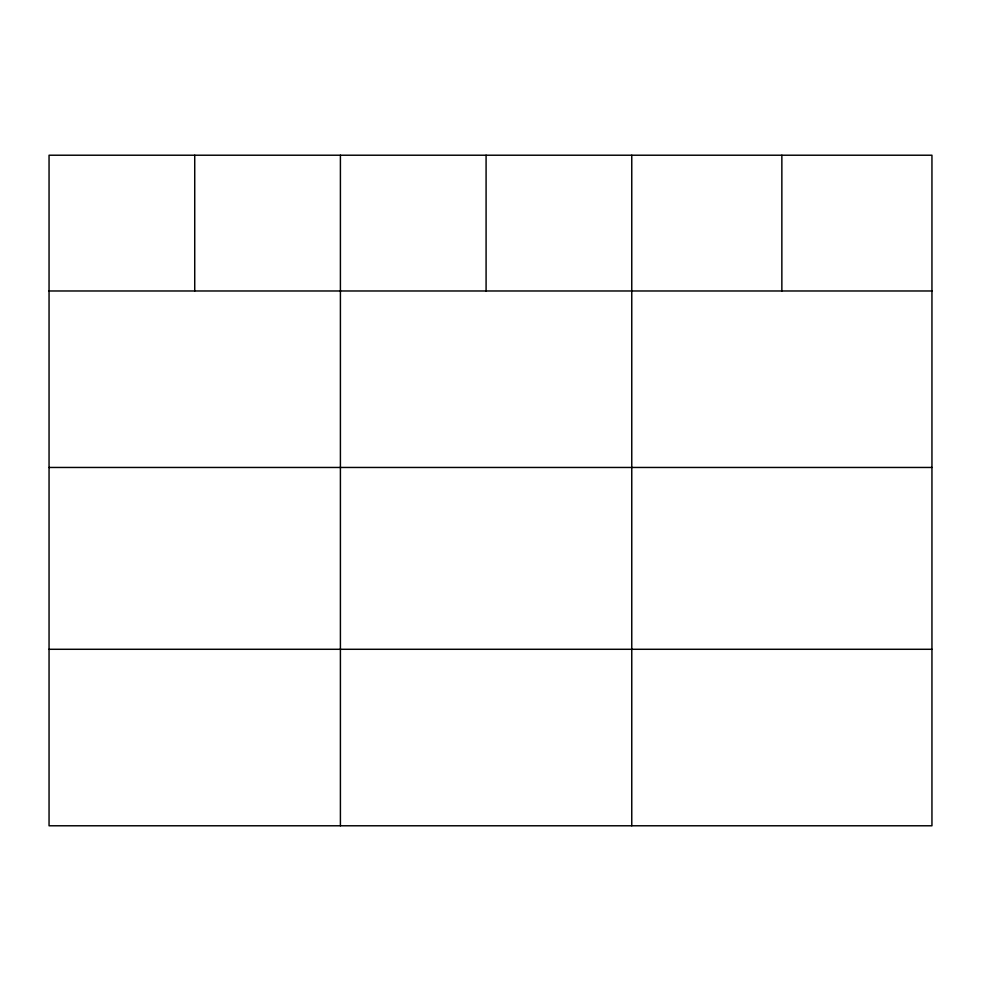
<?xml version="1.0" encoding="UTF-8"?>
<svg xmlns="http://www.w3.org/2000/svg" width="981" height="981" viewBox="0 0 981 981"><rect width="100%" height="100%" fill="white"/><g stroke="black" fill="none" stroke-linecap="round" stroke-linejoin="round"><path stroke-width="1.47" d="M931.95 467.459L931.95 155.219L49.05 155.219L49.05 825.781L931.95 825.781L931.95 467.459L49.05 467.459M49.05 290.977L931.95 290.977M49.05 649.287L931.95 649.287M781.857 155.219L781.857 290.977M631.764 155.219L631.764 825.781M486.086 155.219L486.086 290.977M340.407 155.219L340.407 825.781M194.729 155.219L194.729 290.977"/></g></svg>
